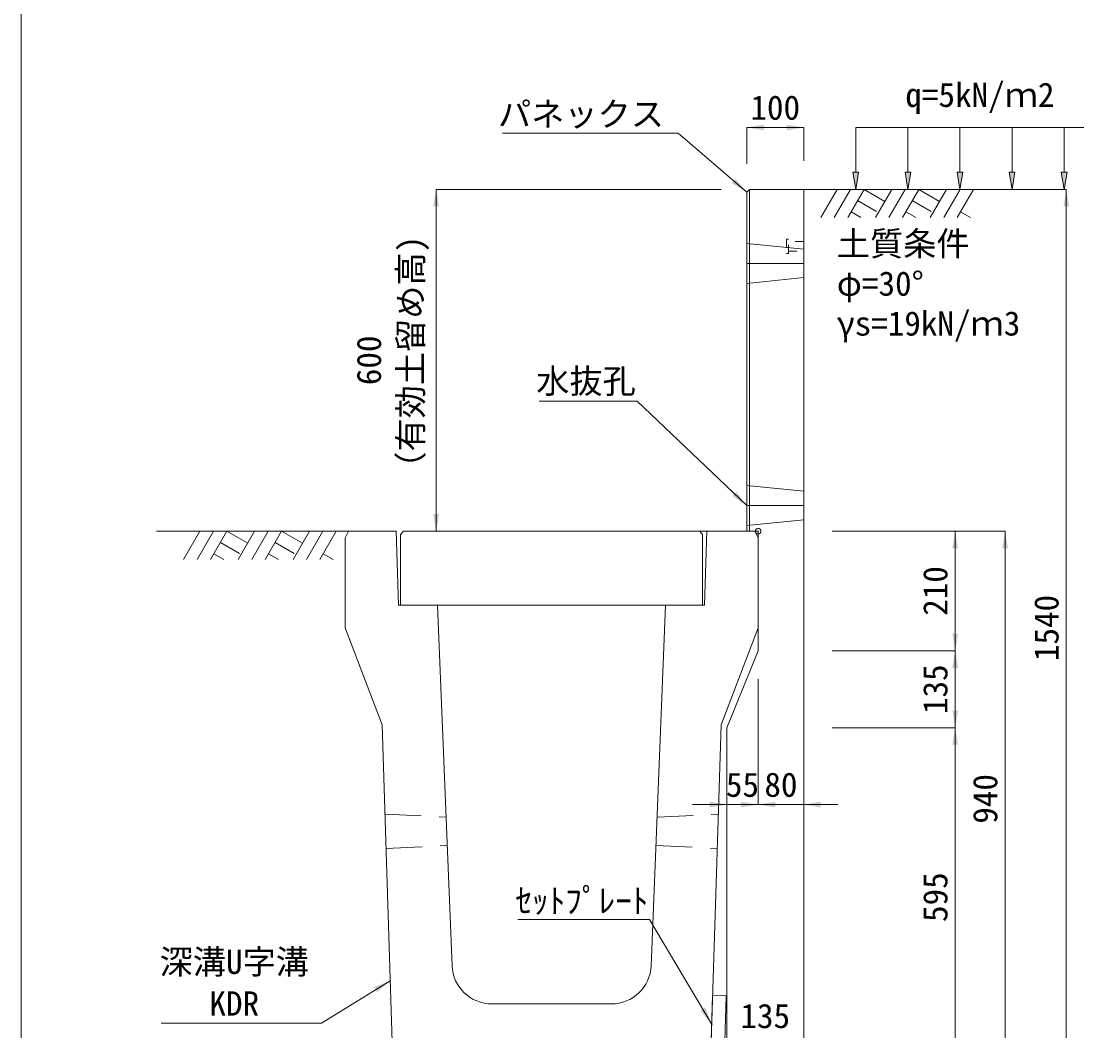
# Model space of a CAD drawing. Units: millimetres at full size. Extents: x 172874 to 217143, y 854931 to 903297.
# Drawn here: x 205143 to 207007, y 867786 to 869559 of the extents above; entities that cross this region are included whole.
import ezdxf
from ezdxf.enums import TextEntityAlignment as Align

# ---------------------------------------------------------------- set-up
doc = ezdxf.new("R2010")
doc.units = ezdxf.units.MM
doc.header["$LTSCALE"] = 20
doc.header["$PDMODE"] = 32
doc.header["$PDSIZE"] = 10
for name, pattern in [('DASHED', [7.5, 6, -1.5]), ('USER2', [4.7625, 3.175, -1.5875]), ('USER3', [1.35, 0.75, -0.6])]:
    doc.linetypes.add(name, pattern=pattern)
for name, color, linetype, lineweight in [('0_2', 7, 'Continuous', 20), ('セットプレート', 3, 'Continuous', 13), ('パネックスKDR', 2, 'Continuous', 13), ('図枠', 5, 'Continuous', 13), ('寸法線', 7, 'Continuous', 13), ('引出線', 4, 'Continuous', 13), ('本体', 2, 'Continuous', 13), ('補助線', 8, 'Continuous', 13), ('ｲﾝｻｰﾄ', 3, 'USER3', 5), ('ﾊｯﾁﾝｸﾞ', 7, 'Continuous', 5)]:
    doc.layers.add(name, color=color, linetype=linetype, lineweight=lineweight)
doc.layers.add('文字', color=7, linetype='Continuous')
doc.styles.add('ＭＳ ゴシック', font='')
doc.styles.get('ＭＳ ゴシック').set_extended_font_data('MS Gothic')

# ---------------------------------------------------------------- blocks, each defined once
blk = doc.blocks.new('filled_arrow')
at = {"color": 0, "linetype": 'Continuous', "lineweight": -2}
blk.add_solid([(7.5, 1.25), (0, 0), (7.5, -1.25)], dxfattribs=at)

msp = doc.modelspace()

# ---------------------------------------------------------------- hatches: boundary and pattern name
at = {"layer": '寸法線'}
for points in [[(206612.47, 869293.52), (206607.47, 869263.52), (206602.47, 869293.52)], [(206703.89, 869293.52), (206698.89, 869263.52), (206693.89, 869293.52)], [(206795.3, 869293.52), (206790.3, 869263.52), (206785.3, 869293.52)], [(206886.71, 869293.52), (206881.71, 869263.52), (206876.71, 869293.52)], [(206978.13, 869293.52), (206973.13, 869263.52), (206968.13, 869293.52)], [(206978.13, 869293.52), (206973.13, 869263.52), (206968.13, 869293.52)]]:
    msp.add_hatch(color=256, dxfattribs=at).paths.add_polyline_path(points)

# ---------------------------------------------------------------- linework, layer by layer
at = {"layer": '0_2'}
for p, q in [((206516.06, 869263.52), (206916.06, 869263.52)), ((205717.06, 868663.52), (205380.19, 868663.52))]:
    msp.add_line(p, q, dxfattribs=at)
at = {"layer": 'セットプレート'}
msp.add_lwpolyline([(206352.87, 867748.51), (206376.86, 867747.75), (206380.02, 867847.7), (206356.03, 867848.46)], close=True, dxfattribs=at)
at = {"layer": 'パネックスKDR'}
for p, q in [((206416.06, 869258.52), (206421.06, 869263.52)), ((206421.06, 869263.52), (206516.06, 869263.52)), ((206516.06, 869263.52), (206516.06, 867723.52)), ((206416.06, 869258.52), (206416.06, 868663.52)), ((206416.06, 868663.52), (206436.06, 868663.52)), ((206436.06, 868663.52), (206436.06, 868453.52)), ((206436.06, 868453.52), (206381.06, 868318.52)), ((206381.06, 868318.52), (206381.06, 867728.52))]:
    msp.add_line(p, q, dxfattribs=at)
at = {"layer": 'パネックスKDR', "lineweight": 5}
msp.add_line((206421.06, 869263.52), (206421.06, 868663.52), dxfattribs=at)
at = {"layer": 'パネックスKDR', "linetype": 'DASHED', "lineweight": 9}
for p, q in [((206416.06, 869168.52), (206516.06, 869158.52)), ((206416.06, 869098.52), (206516.06, 869108.52)), ((206416.06, 868743.52), (206516.06, 868733.52)), ((206416.06, 868673.52), (206516.06, 868683.52))]:
    msp.add_line(p, q, dxfattribs=at)
at = {"layer": '図枠'}
msp.add_line((205142.9, 874031.02), (205142.9, 855531.02), dxfattribs=at)
at = {"layer": '寸法線'}
for p, q in [((206416.06, 869372.07), (206516.06, 869372.07)), ((206416.06, 869308.52), (206416.06, 869372.07)), ((206516.06, 869313.52), (206516.06, 869372.07)), ((205871.06, 868663.52), (205871.06, 869263.52)), ((206371.06, 869263.52), (205871.06, 869263.52)), ((206566.06, 869263.52), (206976.9, 869263.52)), ((206976.9, 867723.52), (206976.9, 869263.52)), ((206366.06, 868663.52), (205871.06, 868663.52)), ((206566.06, 868663.52), (206869.4, 868663.52)), ((206566.06, 868663.52), (206781.9, 868663.52)), ((206781.9, 868663.52), (206781.9, 868453.52)), ((206869.4, 868663.52), (206869.4, 867723.52)), ((206566.06, 868453.52), (206781.9, 868453.52)), ((206566.06, 868453.52), (206781.9, 868453.52)), ((206781.9, 868453.52), (206781.9, 868318.52)), ((206436.06, 868403.52), (206436.06, 868183.52)), ((206436.06, 868403.52), (206436.06, 868183.52)), ((206516.06, 868403.52), (206516.06, 868183.52)), ((206566.06, 868318.52), (206781.9, 868318.52)), ((206566.06, 868318.52), (206781.9, 868318.52)), ((206781.9, 868318.52), (206781.9, 867723.52)), ((206381.06, 868268.52), (206381.06, 868183.52)), ((206496.06, 868183.52), (206321.06, 868183.52)), ((206376.06, 868183.52), (206576.06, 868183.52))]:
    msp.add_line(p, q, dxfattribs=at)
at = {"layer": '寸法線', "lineweight": 9}
for p, q in [((207007.47, 869372.07), (206607.47, 869372.07)), ((206607.47, 869293.52), (206607.47, 869372.07)), ((206698.89, 869293.52), (206698.89, 869372.07)), ((206790.3, 869293.52), (206790.3, 869372.07)), ((206881.71, 869293.52), (206881.71, 869372.07)), ((206973.13, 869293.52), (206973.13, 869372.07))]:
    msp.add_line(p, q, dxfattribs=at)
for points in [[(206612.47, 869293.52), (206607.47, 869263.52), (206602.47, 869293.52)], [(206703.89, 869293.52), (206698.89, 869263.52), (206693.89, 869293.52)], [(206795.3, 869293.52), (206790.3, 869263.52), (206785.3, 869293.52)], [(206886.71, 869293.52), (206881.71, 869263.52), (206876.71, 869293.52)], [(206978.13, 869293.52), (206973.13, 869263.52), (206968.13, 869293.52)], [(206978.13, 869293.52), (206973.13, 869263.52), (206968.13, 869293.52)]]:
    msp.add_lwpolyline(points, close=True, dxfattribs=at)
at = {"layer": '引出線'}
for points in [[(206416.06, 869258.52), (206295.85, 869361.98), (205987.6, 869361.98)], [(206416.06, 868708.52), (206223.6, 868891.97), (206051.86, 868891.97)], [(206354.45, 867798.48), (206245.61, 867981.97), (206014.25, 867981.97)], [(205790.27, 867874.34), (205670.06, 867800.05), (205388.54, 867800.05)]]:
    msp.add_lwpolyline(points, dxfattribs=at)
at = {"layer": '本体'}
for p, q in [((205717.06, 868663.52), (205711.06, 868651.52)), ((205711.06, 868651.52), (205711.06, 868493.52)), ((205717.06, 868663.52), (205801.06, 868663.52)), ((205801.06, 868663.52), (205805.06, 868533.52)), ((206346.06, 868663.52), (206342.06, 868533.52)), ((206346.06, 868663.52), (206430.06, 868663.52)), ((206430.06, 868663.52), (206436.06, 868651.52)), ((206436.06, 868651.52), (206436.06, 868493.52)), ((205805.06, 868533.52), (205873.56, 868533.52)), ((205873.56, 868533.52), (205898.87, 867900.72)), ((206273.56, 868533.52), (206248.25, 867900.72)), ((206273.56, 868533.52), (206342.06, 868533.52)), ((205711.06, 868493.52), (205776.06, 868323.52)), ((206436.06, 868493.52), (206371.06, 868323.52)), ((205776.06, 868323.52), (205794.25, 867748.51)), ((206371.06, 868323.52), (206352.87, 867748.51)), ((205968.82, 867833.52), (206178.3, 867833.52))]:
    msp.add_line(p, q, dxfattribs=at)
at = {"layer": '本体', "linetype": 'USER2'}
for p, q in [((205781.03, 868166.52), (205888.44, 868161.52)), ((206258.68, 868161.52), (206366.09, 868166.52)), ((205782.93, 868106.52), (205890.44, 868111.52)), ((206256.68, 868111.52), (206364.2, 868106.52))]:
    msp.add_line(p, q, dxfattribs=at)
at = {"layer": '本体', "lineweight": 20}
msp.add_lwpolyline([(205808.56, 868657.52), (205813.56, 868663.52), (206333.56, 868663.52), (206338.56, 868657.52), (206338.56, 868533.52), (205808.56, 868533.52)], close=True, dxfattribs=at)
at = {"layer": '本体'}
for centre, start, end in [((205968.82, 867903.52), 182.29061, 270), ((206178.3, 867903.52), 270, 357.70939)]:
    msp.add_arc(centre, 70, start, end, dxfattribs=at)
at = {"layer": '補助線'}
for p, q in [((206416.06, 869133.52), (206516.06, 869133.52)), ((206416.06, 868708.52), (206516.06, 868708.52))]:
    msp.add_line(p, q, dxfattribs=at)
msp.add_point((206436.06, 868663.52), dxfattribs=at)
at = {"layer": 'ｲﾝｻｰﾄ'}
for p, q in [((206486.06, 869176.02), (206486.06, 869151.02)), ((206489.06, 869176.02), (206486.06, 869176.02)), ((206489.06, 869151.02), (206489.06, 869176.02)), ((206516.06, 869172.02), (206489.06, 869172.02)), ((206486.06, 869151.02), (206489.06, 869151.02)), ((206489.06, 869155.02), (206516.06, 869155.02))]:
    msp.add_line(p, q, dxfattribs=at)
at = {"layer": 'ﾊｯﾁﾝｸﾞ', "lineweight": 9}
for p, q in [((206574.71, 869263.51), (206546.06, 869213.89)), ((206598.33, 869263.51), (206569.68, 869213.89)), ((206621.95, 869263.51), (206593.3, 869213.89)), ((206621.95, 869263.51), (206658.52, 869242.4)), ((206670.71, 869263.51), (206642.06, 869213.89)), ((206694.33, 869263.51), (206665.68, 869213.89)), ((206717.95, 869263.51), (206689.3, 869213.89)), ((206717.95, 869263.51), (206754.52, 869242.4)), ((206766.71, 869263.51), (206738.06, 869213.89)), ((206790.33, 869263.51), (206761.68, 869213.89)), ((206813.95, 869263.51), (206785.3, 869213.89)), ((206610.53, 869243.73), (206643.94, 869224.44)), ((206706.53, 869243.73), (206739.94, 869224.44)), ((206599.11, 869223.95), (206616.52, 869213.89)), ((206695.11, 869223.95), (206712.52, 869213.89)), ((206791.11, 869223.95), (206808.52, 869213.89)), ((205456.5, 868663.52), (205427.85, 868613.9)), ((205480.12, 868663.52), (205451.47, 868613.9)), ((205503.75, 868663.52), (205475.1, 868613.9)), ((205503.75, 868663.52), (205540.31, 868642.41)), ((205552.5, 868663.52), (205523.85, 868613.9)), ((205576.12, 868663.52), (205547.47, 868613.9)), ((205599.74, 868663.52), (205571.09, 868613.9)), ((205599.74, 868663.52), (205636.31, 868642.41)), ((205648.5, 868663.52), (205619.85, 868613.9)), ((205672.12, 868663.52), (205643.47, 868613.9)), ((205695.74, 868663.52), (205667.1, 868613.9)), ((205492.32, 868643.74), (205525.73, 868624.45)), ((205588.32, 868643.74), (205621.74, 868624.45)), ((205480.9, 868623.95), (205498.31, 868613.9)), ((205576.9, 868623.95), (205594.31, 868613.9)), ((205672.9, 868623.95), (205690.31, 868613.9))]:
    msp.add_line(p, q, dxfattribs=at)

# ---------------------------------------------------------------- block references
at = {"layer": '寸法線', "xscale": 4, "yscale": 4}
for p in [(206416.06, 869372.07), (206436.06, 868183.52), (206516.06, 868183.52)]:
    msp.add_blockref('filled_arrow', p, dxfattribs=at)
for p, rotation in [((206516.06, 869372.07), 180), ((205871.06, 869263.52), 270), ((206976.9, 869263.52), 270), ((205871.06, 868663.52), 90), ((206781.9, 868663.52), 270), ((206869.4, 868663.52), 270), ((206781.9, 868453.52), 90), ((206781.9, 868453.52), 270), ((206781.9, 868318.52), 90), ((206781.9, 868318.52), 270), ((206381.06, 868183.52), 180), ((206436.06, 868183.52), 180)]:
    msp.add_blockref('filled_arrow', p, dxfattribs=dict(at, rotation=rotation))
at = {"layer": '引出線', "xscale": 4, "yscale": 4}
for p, rotation in [((206416.06, 869258.52), 139.3), ((206416.06, 868708.52), 136.4), ((205790.27, 867874.34), 211.7), ((206354.45, 867798.48), 120.7)]:
    msp.add_blockref('filled_arrow', p, dxfattribs=dict(at, rotation=rotation))

# ---------------------------------------------------------------- texts
at = {"layer": '寸法線', "style": 'ＭＳ ゴシック'}
for s, p in [('100', (206466.06, 869407.07)), ('55', (206408.56, 868218.52)), ('80', (206476.06, 868218.52)), ('135', (206448.56, 867812.52))]:
    msp.add_text(s, height=42.72, dxfattribs=at).set_placement(p, align=Align.MIDDLE_CENTER)
for s, p in [('土質条件', (206574.03, 869189.53)), ('φ=30°', (206574.03, 869119.53)), ('γs=19kN/ｍ3', (206574.03, 869049.53))]:
    msp.add_text(s, height=42.72, dxfattribs=at).set_placement(p, align=Align.TOP_LEFT)
for s, p in [('（有効土留め高)', (205860.26, 868744.99)), ('600', (205787.14, 868919.81))]:
    msp.add_text(s, height=42.72, rotation=90, dxfattribs=at).set_placement(p, align=Align.BOTTOM_LEFT)
for s, p in [('210', (206746.9, 868558.52)), ('1540', (206941.9, 868493.52)), ('135', (206746.9, 868386.02)), ('940', (206834.4, 868193.52)), ('595', (206746.9, 868021.02))]:
    msp.add_text(s, height=42.72, rotation=90, dxfattribs=at).set_placement(p, align=Align.MIDDLE_CENTER)
at = {"layer": '引出線', "style": 'ＭＳ ゴシック'}
for s, p in [('パネックス', (206270.85, 869417.12)), ('水抜孔', (206221.35, 868948.25)), ('ｾｯﾄﾌﾟﾚｰﾄ', (206243.36, 868035.97))]:
    msp.add_text(s, height=42.72, dxfattribs=at).set_placement(p, align=Align.TOP_RIGHT)
for s, p in [('深溝U字溝', (205385.68, 867873.29)), ('KDR', (205473.09, 867800.17))]:
    msp.add_text(s, height=42.72, dxfattribs=at).set_placement(p, align=Align.BOTTOM_LEFT)
at = {"layer": '文字', "style": 'ＭＳ ゴシック'}
msp.add_text('q=5kN/ｍ2', height=42.72, dxfattribs=at).set_placement((206694.36, 869395.34), align=Align.BOTTOM_LEFT)

doc.saveas('drawing.dxf')
